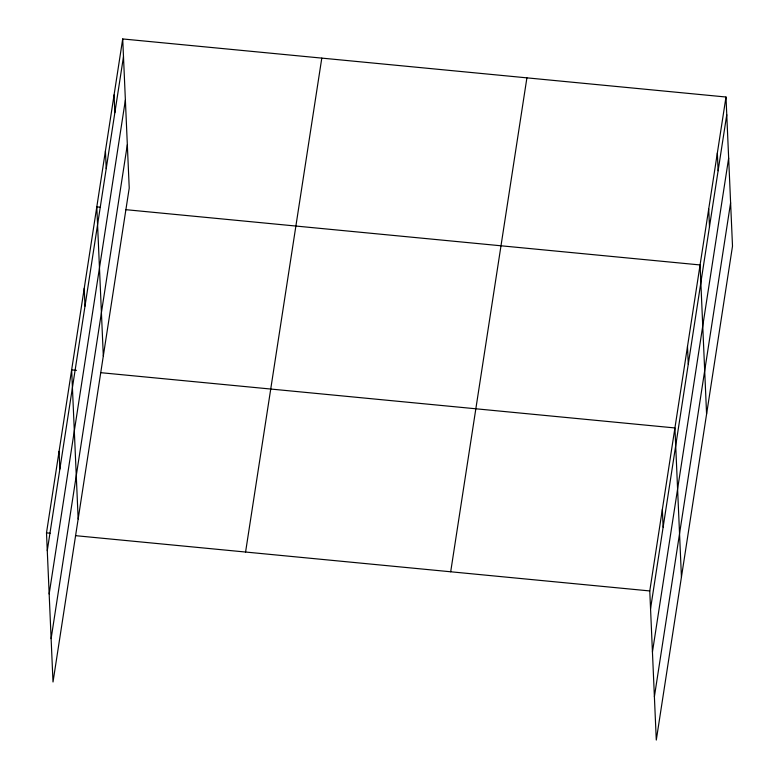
<?xml version="1.0" encoding="UTF-8"?>
<svg xmlns="http://www.w3.org/2000/svg" width="779" height="779" viewBox="0 0 779 779"><rect width="100%" height="100%" fill="white"/><g stroke="black" fill="none" stroke-linecap="round" stroke-linejoin="round"><path stroke-width="1.17" d="M122.712 38.95L129.226 188.06L53.011 681.985L46.497 532.875L122.712 38.95L725.989 97.015L732.503 246.125L656.288 740.05L649.774 590.94L725.989 97.015M47.276 550.607L123.491 56.682M49.165 593.958L125.38 100.033M51.122 638.624L127.328 144.709M245.58 552.038L321.795 58.113M450.69 571.776L526.906 77.851M650.553 608.672L726.758 114.747M652.442 652.023L728.657 158.108M654.389 696.699L730.605 202.774M100.423 207.233L96.8 206.883L103.315 355.993M125.76 209.668L700.078 264.948L706.582 414.058M76.478 370.346L71.649 369.879L78.163 518.989M100.608 372.664L674.926 427.944L681.44 577.054M46.497 532.875L50.119 533.226M75.456 535.66L649.774 590.94M717.352 152.996L718.121 170.728M708.715 208.976L709.484 226.708M687.497 346.451L688.276 364.183M662.354 509.447L663.124 527.179M114.075 94.931L114.854 112.663M105.438 150.902L106.217 168.634M84.229 288.376L84.999 306.108M59.077 451.372L59.847 469.104"/></g></svg>
